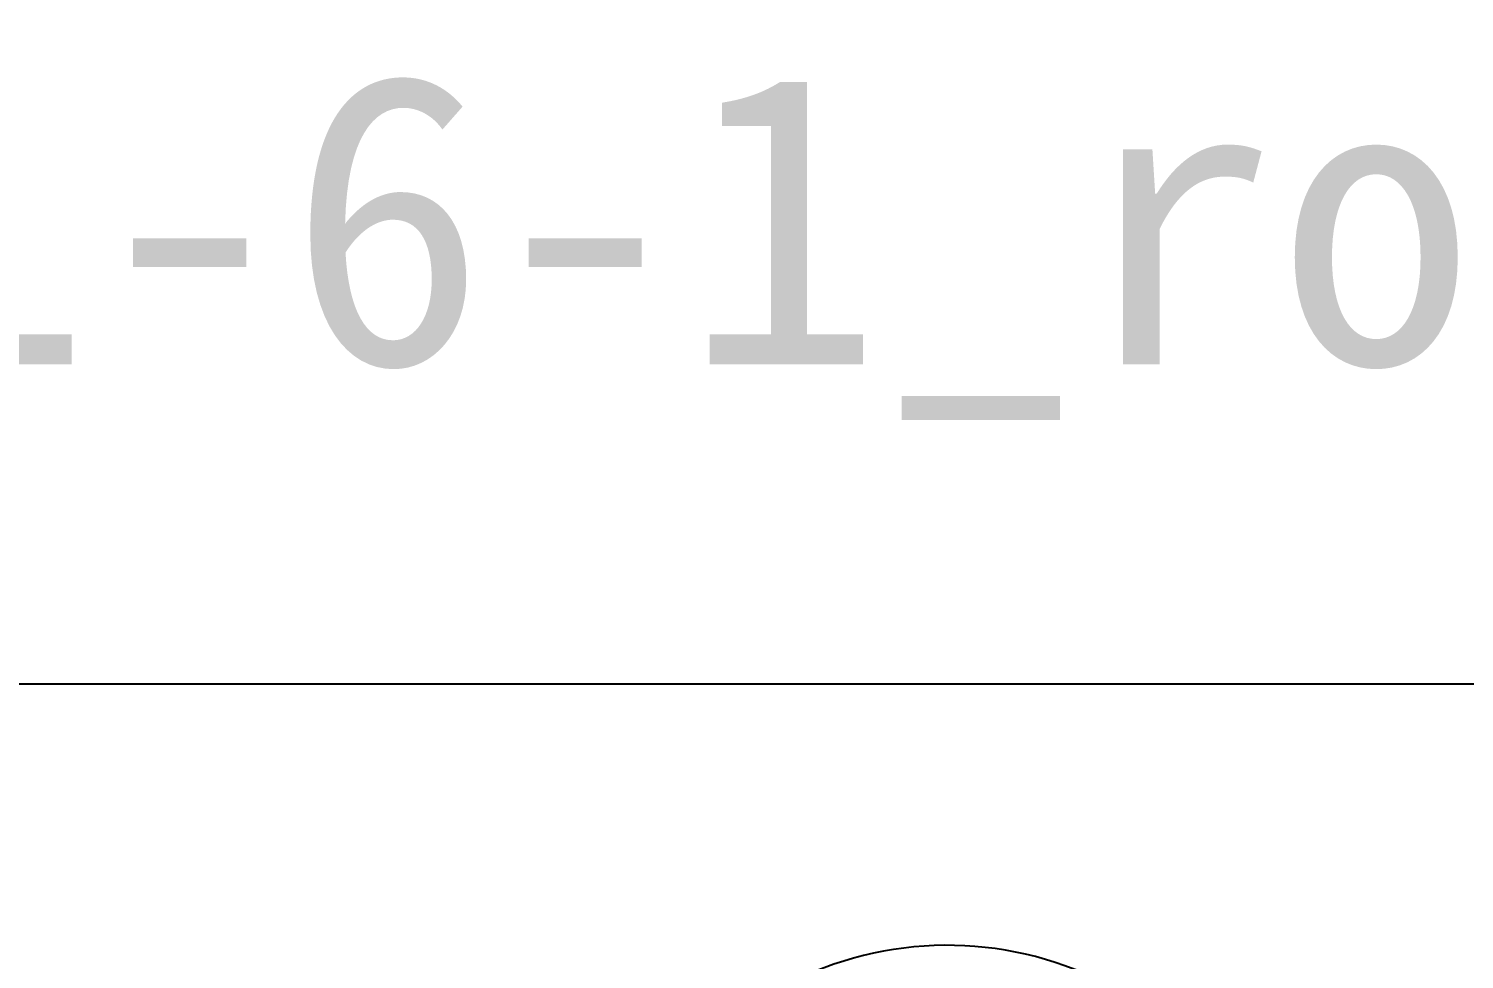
# Model space of a CAD drawing. Header units: centimetres. Extents: x -26.3 to 6, y -21.9 to 0.4.
# Drawn here: x -19.184 to -16.717, y -1.188 to 0.412 of the extents above; entities that cross this region are included whole.
import ezdxf

# ---------------------------------------------------------------- set-up
doc = ezdxf.new("R2010")
doc.units = ezdxf.units.CM
doc.header["$MEASUREMENT"] = 0
doc.layers.add('Layer 1', color=7, linetype='Continuous')

msp = doc.modelspace()

# ---------------------------------------------------------------- linework, layer by layer
at = {"layer": 'Layer 1', "lineweight": -3}
msp.add_lwpolyline([(-23.96322, -20.71493), (6.03678, -20.71493), (6.03678, -0.71493), (-23.96322, -0.71493), (-23.96322, -20.71493)], close=True, dxfattribs=at)
msp.add_open_spline([(-21.1244, -1.38739), (-21.1244, -1.38739), (-21.1144, -1.38739), (-21.1144, -1.38739), (-21.1144, -1.38739), (-21.1144, -1.38739), (-18.23337, -1.32207), (-18.23337, -1.32207), (-18.23337, -1.32207), (-18.111, -1.3193), (-17.99089, -1.28848), (-17.88231, -1.23198), (-17.88231, -1.23198), (-17.71188, -1.14334), (-17.50931, -1.14165), (-17.33743, -1.22746), (-17.33743, -1.22746), (-17.22646, -1.28285), (-17.10414, -1.31169), (-16.98012, -1.31169), (-16.98012, -1.31169), (-16.98012, -1.31169), (-9.60558, -1.31169), (-9.60558, -1.31169), (-9.60558, -1.31169), (-9.3857, -1.31169), (-9.20704, -1.48916), (-9.20559, -1.70904), (-9.20559, -1.70904), (-9.20415, -1.92894), (-9.38045, -2.10876), (-9.60032, -2.11165), (-9.60032, -2.11165), (-9.60032, -2.11165), (-16.97422, -2.20862), (-16.97422, -2.20862), (-16.97422, -2.20862), (-17.09823, -2.21025), (-17.22017, -2.2407), (-17.33039, -2.29754), (-17.33039, -2.29754), (-17.33039, -2.29754), (-17.32464, -2.30388), (-17.32464, -2.30388), (-17.32464, -2.30388), (-17.49624, -2.39026), (-17.69882, -2.38921), (-17.86953, -2.30111), (-17.86953, -2.30111), (-17.86953, -2.30111), (-17.87528, -2.30016), (-17.87528, -2.30016), (-17.87528, -2.30016), (-17.9846, -2.24511), (-18.1051, -2.21588), (-18.2275, -2.21471), (-18.2275, -2.21471), (-18.2275, -2.21471), (-21.10914, -2.18727), (-21.10914, -2.18727), (-21.10914, -2.18727), (-21.10914, -2.18727), (-21.11914, -2.18727), (-21.11914, -2.18727), (-21.11914, -2.18727), (-21.33754, -2.1852), (-21.51389, -2.00833), (-21.51533, -1.78993), (-21.51533, -1.78993), (-21.51676, -1.57153), (-21.34275, -1.39235), (-21.1244, -1.38739)], degree=3, knots=[0, 0, 0, 0, 0.0526316, 0.0526316, 0.0526316, 0.0526316, 0.1052632, 0.1052632, 0.1052632, 0.1052632, 0.1578947, 0.1578947, 0.1578947, 0.1578947, 0.2105263, 0.2105263, 0.2105263, 0.2105263, 0.2631579, 0.2631579, 0.2631579, 0.2631579, 0.3157895, 0.3157895, 0.3157895, 0.3157895, 0.3684211, 0.3684211, 0.3684211, 0.3684211, 0.4210526, 0.4210526, 0.4210526, 0.4210526, 0.4736842, 0.4736842, 0.4736842, 0.4736842, 0.5263158, 0.5263158, 0.5263158, 0.5263158, 0.5789474, 0.5789474, 0.5789474, 0.5789474, 0.6315789, 0.6315789, 0.6315789, 0.631579, 0.6842105, 0.6842105, 0.6842105, 0.6842105, 0.7368421, 0.7368421, 0.7368421, 0.7368421, 0.7894737, 0.7894737, 0.7894737, 0.7894737, 0.8421053, 0.8421053, 0.8421053, 0.8421053, 0.8947368, 0.8947368, 0.8947368, 0.8947369, 1, 1, 1, 1], dxfattribs=at)

# ---------------------------------------------------------------- texts
at = {"lineweight": -3, "insert": (-22.48417, 0.33445), "char_height": 0.4997238, "attachment_point": 1}
msp.add_mtext_dynamic_manual_height_columns('{\\fSimSun|b0|i0|c134|p2;工程实践}_1-6-1{\\fSimSun|b0|i0|c134|p2;_roboarm_激光切割}', width=18.566872, gutter_width=2.49862, heights=[0], dxfattribs=at)

doc.saveas('drawing.dxf')
